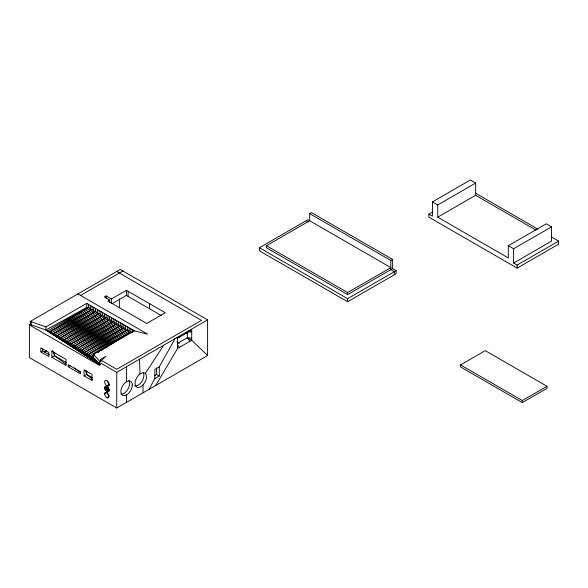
<?xml version="1.0" encoding="UTF-8"?>
<svg xmlns="http://www.w3.org/2000/svg" width="588" height="588" viewBox="0 0 588 588"><rect width="100%" height="100%" fill="white"/><g stroke="black" fill="none" stroke-linecap="round" stroke-linejoin="round"><path stroke-width="0.88" d="M104.649 387.72C105.112 383.971 109.544 387.815 109.023 390.138C108.42 393.695 104.23 389.947 104.649 387.72L107.295 386.191L107.788 387.999L109.001 389.535L106.354 391.064M148.984 389.381L154.85 378.54L154.85 369.374L159.26 366.824L175.033 338.688M155.673 385.515L177.605 348.405L191.725 340.254L191.725 330.066L188.785 331.088M145.324 373.402L146.081 374.453L146.486 377.614A8.107 4.682 -60 0 1 140.833 386.676A8.107 4.682 -60 0 1 135.115 384.265L135.108 382.545A8.107 4.682 -60 0 1 139.275 374.571A8.107 4.682 -60 0 1 145.324 373.402L163.78 345.185M73.823 347.861L49.429 332.029L88.501 307.436L88.501 304.378M92.029 306.414L92.029 309.472L52.957 334.065L51.288 332.992M95.565 308.45L95.565 311.508L56.485 336.108L99.975 364.707L91.772 356.475L94.073 355.034M99.093 310.486L99.093 313.544L60.013 338.144L99.975 364.707L90.008 355.461M102.621 312.529L102.621 315.58L63.548 340.18L99.975 364.707L88.244 354.439L127.324 329.846L127.324 326.788M106.149 314.565L106.149 317.623L67.076 342.216L99.975 364.707L86.48 353.425M109.677 316.601L109.677 319.659L70.604 344.252L99.975 364.707L84.716 352.403L123.789 327.81L123.789 324.752M113.205 318.637L113.205 321.695L74.132 346.288L99.975 364.707L45.901 329.993L30.282 324.466L30.282 321.408L120.268 269.458L207.601 319.879L207.601 355.534L116.733 407.999L29.4 357.577L29.4 324.98L30.282 324.466M116.733 320.673L116.733 323.731L77.66 348.331L99.975 364.707L45.901 329.993L45.901 326.935L86.737 303.357L134.38 330.86L147.61 334.146L77.925 293.904M120.261 322.716L120.261 325.767L81.188 350.367L99.975 364.707L49.429 332.029L90.265 308.45L88.501 307.436L86.737 307.436L45.901 329.993L86.737 308.45L86.737 303.357M97.902 352.616L99.438 351.653M100.967 350.691L103.267 349.243M104.804 348.28L130.852 331.882L130.852 328.824M78.483 313.713L88.501 307.436L47.474 331.125M81.269 316.219L92.029 309.472L93.801 310.486L52.957 334.065L99.975 364.707L82.952 351.381M85.547 317.792L95.565 311.508L97.329 312.529L56.485 336.108L97.329 314.565L97.329 309.472M91.383 318.38L99.093 313.544L100.857 314.565L60.013 338.144L100.857 316.601L100.857 311.508M92.603 321.864L102.621 315.58L104.385 316.601L63.548 340.18L104.385 318.637L104.385 313.544M95.359 324.385L96.902 323.422M98.446 322.452L106.149 317.623L107.913 318.637L67.076 342.216L107.913 320.673L107.913 315.58M100.43 325.458L109.677 319.659L111.441 320.673L70.604 344.252L111.441 322.716L111.441 317.623M102.415 328.464L103.958 327.494M105.502 326.531L113.205 321.695L114.969 322.716L74.132 346.288L114.969 324.752L114.969 319.659M104.407 331.463L105.95 330.5M107.486 329.53L116.733 323.731L118.497 324.752L77.66 348.331L118.497 326.788L118.497 321.695M110.243 332.051L120.261 325.767L122.025 326.788L81.188 350.367L122.025 328.824L122.025 323.731M114.542 333.609L123.789 327.81L125.56 328.824L84.716 352.403L125.56 330.86L125.56 325.767M117.306 336.13L118.842 335.16M120.386 334.197L127.324 329.846L129.088 330.86L88.244 354.439L129.088 332.904L129.088 327.81M121.606 337.681L130.852 331.882L132.028 332.558M80.563 295.433L122.914 270.987M109.611 299.983L107.847 300.997L146.728 323.444L165.257 312.75L126.376 290.303L111.375 298.961L106.083 295.904L104.319 296.925L109.611 299.983L109.611 302.526M51.002 333.161L92.029 309.472M53.743 335.652L95.565 311.508M112.168 303.599L126.376 295.397L161.318 315.572M58.058 337.233L99.093 313.544M61.586 339.276L102.621 315.58M40.866 351.94L48.804 356.526L48.804 352.477L40.866 347.898L40.866 351.94L42.63 350.918L49.392 354.821M44.144 352.116L46.503 350.749M65.114 341.312L106.149 317.623M51.891 351.205L66.01 359.356L66.01 365.471L51.891 357.32L51.891 351.205L52.773 350.698M109.677 319.659L68.84 343.238L99.975 364.707L79.424 349.346M72.17 345.384L113.205 321.695M51.891 357.32L54.544 355.791L66.304 362.583M75.705 347.42L116.733 323.731M309.685 213.628L311.449 212.606L392.615 259.462L392.615 268.635L347.618 294.61L266.46 247.746L266.46 245.71L309.685 220.757L309.685 213.628L390.851 260.484L392.615 259.462M79.233 349.456L120.261 325.767M392.615 268.635L396.143 270.671L396.143 273.729L347.618 301.74L259.396 250.804L259.396 247.746L307.921 219.736L390.851 267.613L347.618 292.574L266.46 245.71M82.761 351.499L123.789 327.81M86.289 353.535L127.324 329.846M68.215 366.743L80.563 373.872L80.563 371.837L68.215 364.707L68.215 366.743L70.2 365.596M89.817 355.571L130.852 331.882M99.387 364.046L93.536 357.497L93.536 354.439L134.38 330.86M94.131 355.115L91.772 356.475L94.176 355.211M29.4 324.98L99.093 365.214L99.093 362.157L101.739 360.628M84.091 375.908L92.037 380.495L92.037 374.38L84.091 369.801L84.091 375.908L86.745 374.38L92.301 377.592M99.093 362.157L116.733 372.344L207.601 319.879M177.311 346.876L177.605 348.405L177.605 338.218L191.725 330.066M177.48 343.385L187.315 337.71L191.725 338.218M106.832 385.721L108.39 385.875L109.037 384.449A3.116 1.801 60 0 0 106.832 380.627A3.116 1.801 60 0 0 104.627 381.899A3.116 1.801 60 0 0 106.832 385.721L108.817 384.574M104.701 387.088L106.685 385.941M107.406 385.963L109.39 384.817M107.935 386.015L109.258 385.25M104.745 388.425L107.391 386.897L109.001 389.535M104.987 389.16L107.633 387.632M105.355 389.873L108.001 388.345M105.818 390.528L108.464 388.999M551.448 236.993L558.6 241.124L558.6 244.182L517.139 268.121L428.917 217.185L428.917 214.128L432.445 216.163L432.445 201.904L470.378 180.001L475.67 183.059L475.67 195.282L535.94 230.077M106.832 391.402L108.912 390.3M107.486 391.659L108.809 390.895M108.008 391.681L109.331 390.917M104.627 393.879A3.116 1.801 60 0 1 107.935 393.578A3.116 1.801 60 0 1 107.935 397.995A3.116 1.801 60 0 1 104.627 393.879L107.273 392.35A3.116 1.801 60 0 0 108.912 395.753M432.445 201.904L437.737 204.962L475.67 183.059M106.832 397.694L108.817 396.547M428.917 214.128L432.827 211.871M154.409 375.739L156.614 374.468L159.26 375.997L159.26 366.824M154.85 378.54L159.26 375.997M437.737 204.962L437.737 217.185L475.67 195.282M259.396 247.746L347.618 298.682L396.143 270.671M437.737 217.185L508.311 257.934L508.311 245.703L546.252 223.808L551.544 226.858L551.544 241.124L513.611 263.027L513.611 248.761L551.544 226.858M513.611 263.027L517.139 265.063L558.6 241.124M460.544 364.898L485.247 350.639L546.994 386.287L546.994 388.33L522.298 402.589L460.544 366.934L460.544 364.898L522.298 400.553L546.994 386.287M86.252 312.618L90.265 310.486L90.265 305.392M89.788 314.646L93.801 312.529L93.801 307.436M93.308 316.689L97.329 314.565M96.836 318.733L100.857 316.601M100.364 320.769L104.385 318.637M103.892 322.805L107.913 320.673M107.42 324.841L111.441 322.716M110.948 326.877L114.969 324.752M114.476 328.912L118.497 326.788M118.012 330.956L122.025 328.824M121.54 332.992L125.56 330.86M125.068 335.028L129.088 332.904M49.429 332.029L90.265 310.486M93.801 312.529L52.957 334.065L93.536 357.497M188.197 331.426L189.961 331.088M177.605 337.541L179.369 337.203M188.197 331.698L191.725 332.11M30.282 321.408L45.901 326.935M475.148 192.945L537.939 229.195M508.311 245.703L513.611 248.761M306.157 220.757L308.274 221.977M116.74 271.494L201.427 320.394L116.733 369.286L100.1 359.68L105.943 356.306L99.975 361.649L93.536 354.439M185.845 332.786L187.315 333.631M187.315 331.595L187.315 337.71L191.725 340.254L207.601 355.534M176.973 341.929L179.34 343.289M51.193 333.051L99.975 364.707L75.896 347.31M54.721 335.087L99.975 364.707L72.368 345.274M58.249 337.122L99.975 364.707L65.312 341.194M61.777 339.158L99.975 364.707M53.074 351.543L54.544 355.791L66.165 364.42M176.848 337.637L177.605 338.218M74.389 367.926L80.74 372.821M85.275 370.139L86.745 374.38L92.919 379.988M187.315 337.71L189.961 341.275M177.253 344.531L179.369 347.383M139.496 359.202L140.01 373.975M522.298 400.553L522.298 402.589M517.139 265.063L517.139 268.121M394.379 274.743L394.379 271.685L390.851 269.649L390.851 260.484M347.618 292.574L347.618 294.61M347.618 298.682L347.618 301.74M156.614 368.051L156.614 374.468M149.499 303.658L149.499 308.751M143.031 384.89L143.031 392.821M132.616 329.846L132.616 332.139M128.14 291.317L128.14 296.411M126.538 366.684L126.538 381.693M126.589 394.908L126.589 402.31M126.376 290.303L126.376 295.397M119.386 298.792L119.386 307.781M116.733 372.344L116.733 407.999M111.375 298.961L111.375 303.202M106.083 295.904L106.083 298.454M86.745 370.888L86.745 374.38M54.544 352.3L54.544 355.791M42.63 348.486L42.63 350.918M31.164 321.923L31.164 324.98M108.912 383.78A3.116 1.801 60 0 1 107.347 381.075M128.868 380.576A8.107 4.682 -60 0 1 129.654 383.435L129.463 385.258A8.107 4.682 -60 0 1 121.069 394.158M143.435 372.924A8.107 4.682 -60 0 1 143.832 374.365L143.839 376.085A8.107 4.682 -60 0 1 134.689 385.831M132.3 384.956L132.109 386.786A8.107 4.682 -60 0 1 122.899 395.504A8.107 4.682 -60 0 1 124.119 383.721A8.107 4.682 -60 0 1 132.3 384.956"/></g></svg>
